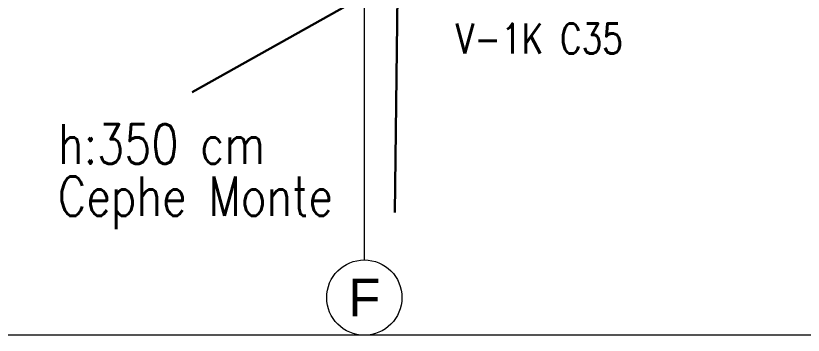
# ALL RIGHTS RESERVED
# Model space of a CAD drawing. Extents: x -1073 to 35213, y -1180 to 6950.
# Drawn here: x 215.6 to 634.2, y 15 to 184.8 of the extents above; entities that cross this region are included whole.
import ezdxf
from ezdxf.enums import TextEntityAlignment as Align

# ---------------------------------------------------------------- set-up
doc = ezdxf.new("R2010")
doc.units = 0
doc.header["$LTSCALE"] = 25
doc.layers.get('0').update_dxf_attribs({"color": 9, "lineweight": 9})
for name, color, linetype, lineweight in [('24', 9, 'Continuous', 9), ('40A', 9, 'Continuous', 9), ('E-DAHİLİ KAMERA', 7, 'Continuous', 30), ('E-HARİCİ KAMERA', 7, 'Continuous', 30), ('E-YAZI', 7, 'Continuous', 30)]:
    doc.layers.add(name, color=color, linetype=linetype, lineweight=lineweight)
doc.styles.add('Arial', font='arial.ttf', dxfattribs={"height": 2.5})
doc.styles.add('E-YAZI', font='txttw.shx')

# ---------------------------------------------------------------- blocks, each defined once
blk = doc.blocks.new('0_aks')
at = {"linetype": 'Continuous'}
blk.add_circle((0, 0), 2, dxfattribs=at)
at = {"style": 'Arial'}
blk.add_attdef('AKS', text='', height=2, dxfattribs=at).set_placement((0, 0), align=Align.MIDDLE_CENTER)
blk = doc.blocks.new('p-aks_vw')
at = {"layer": '24', "ltscale": 2}
blk.add_lwpolyline([(0, 40), (0, -257.5)], dxfattribs=at)
at = {"layer": '24', "xscale": 10, "yscale": 10, "zscale": 10}
blk.add_blockref('0_aks', (0.01, -277.5), dxfattribs=at).add_auto_attribs({'AKS': 'F'})
blk = doc.blocks.new('100_HARİCİ KAMERA')
at = {"layer": 'E-DAHİLİ KAMERA', "color": 4}
for q in [(18.805, 6.264), (18.805, -6.264)]:
    blk.add_line((7.955, 0), q, dxfattribs=at)
at = {"layer": 'E-HARİCİ KAMERA', "color": 4}
for points in [[(0, -1.897), (7.955, -1.897), (7.955, 1.897), (0, 1.897)], [(5.106, -1.097), (5.106, 1.097), (0.8, 1.097), (0.8, -1.097)]]:
    blk.add_lwpolyline(points, close=True, dxfattribs=at)
blk.add_lwpolyline([(5.106, 0.439), (7.155, 1.024), (7.155, -1.024), (5.106, -0.439)], dxfattribs=at)

msp = doc.modelspace()

# ---------------------------------------------------------------- linework, layer by layer
at = {"layer": '40A'}
msp.add_lwpolyline([(80, 4190), (6455.06, 4190), (6455.06, 15), (80, 15)], close=True, dxfattribs=at)

# ---------------------------------------------------------------- block references
at = {"layer": '24'}
msp.add_blockref('p-aks_vw', (400.84, 312.5), dxfattribs=at)
at = {"layer": 'E-HARİCİ KAMERA', "xscale": 9.999999999999998, "yscale": 9.999999999999998, "zscale": 9.999999999999998, "rotation": 239.2672654362391}
msp.add_blockref('100_HARİCİ KAMERA', (459.26, 273.84), dxfattribs=at)

# ---------------------------------------------------------------- texts
at = {"layer": 'E-YAZI', "color": 6, "style": 'E-YAZI', "width": 0.8}
msp.add_text('V-1K C35', height=16, dxfattribs=at).set_placement((449.41, 164.64))
at = {"layer": 'E-YAZI', "color": 30, "style": 'E-YAZI', "width": 0.8}
for s, p in [('h:350 cm', (237.99, 106.15)), ('Cephe Monte', (237.99, 78.43))]:
    msp.add_text(s, height=21, dxfattribs=at).set_placement(p)

doc.saveas('drawing.dxf')
